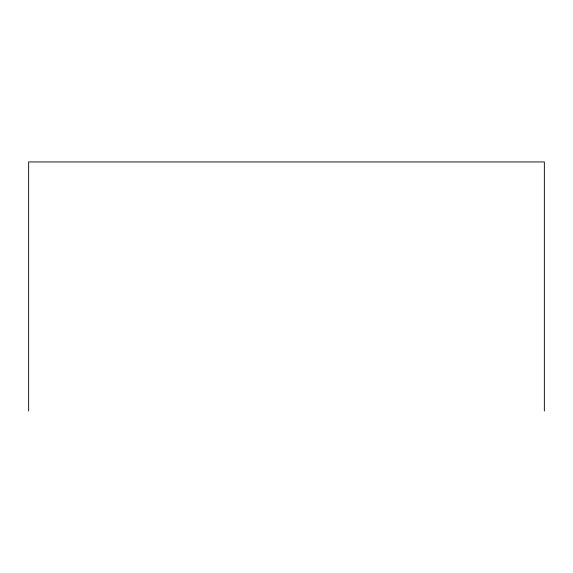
<?xml version="1.0" encoding="UTF-8"?>
<svg xmlns="http://www.w3.org/2000/svg" width="573" height="573" viewBox="0 0 573 573"><rect width="100%" height="100%" fill="white"/><g stroke="black" fill="none" stroke-linecap="round" stroke-linejoin="round"><path stroke-width="0.86" d="M544.35 411.056L544.35 161.944L28.65 161.944L28.65 411.056"/></g></svg>
